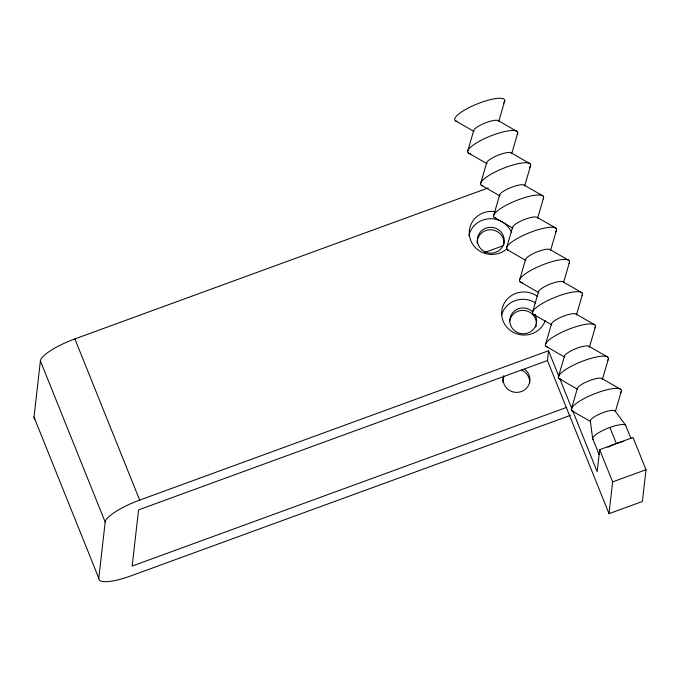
<?xml version="1.0" encoding="UTF-8"?>
<svg xmlns="http://www.w3.org/2000/svg" width="680" height="680" viewBox="0 0 680 680"><rect width="100%" height="100%" fill="white"/><g stroke="black" fill="none" stroke-linecap="round" stroke-linejoin="round"><path stroke-width="1.02" d="M570.341 415.395L131.061 575.832A35.828 8.729 -21.9 0 1 98.796 578.246L34 417.061L40.392 360.876A35.828 8.729 -21.9 0 1 74.877 338.912L488.265 187.935M98.796 578.246L105.188 522.062L40.392 360.876M572.662 410.72L597.159 471.648L599.658 449.667L633.038 437.478L646 469.71L642.387 501.475L609.008 513.663L547.451 360.536L548.564 350.761L139.672 500.098A35.828 8.729 -21.9 0 0 105.188 522.062M609.008 513.663L612.62 481.899L599.658 449.667M467.653 151.351L473.688 130.662A13.43 3.272 -21.9 0 1 486.625 122.425A13.43 3.272 -21.9 0 1 498.721 121.516L504.756 100.827M480.607 183.583L486.65 162.894M493.569 215.823L499.604 195.135M511.683 153.756L517.718 133.059M506.523 248.055L512.567 227.367M530.681 165.299L524.637 185.988A13.43 3.272 -21.9 0 0 510.901 187.527A13.43 3.272 -21.9 0 0 499.927 195.925L481.244 185.172M519.486 280.296L525.521 259.607M543.635 197.54L537.6 218.229A13.43 3.272 -21.9 0 0 523.863 219.759A13.43 3.272 -21.9 0 0 512.881 228.166L494.207 217.405M532.448 312.536L538.483 291.839M550.562 250.461L556.597 229.772M545.402 344.769L551.446 324.079M569.551 262.012L563.516 282.701A13.43 3.272 -21.9 0 0 549.78 284.231A13.43 3.272 -21.9 0 0 538.798 292.638L520.123 281.877M558.365 377.009L564.4 356.32M582.513 294.245L576.479 314.933A13.43 3.272 -21.9 0 0 562.742 316.472A13.43 3.272 -21.9 0 0 551.76 324.87L533.086 314.118M571.319 409.241L577.362 388.552M595.476 326.485L589.433 347.174A13.43 3.272 -21.9 0 0 575.696 348.712A13.43 3.272 -21.9 0 0 564.723 357.111L546.04 346.358M608.43 358.717L602.395 379.414A13.43 3.272 -21.9 0 0 588.659 380.945A13.43 3.272 -21.9 0 0 577.677 389.342L559.002 378.59M621.392 390.957L615.358 411.647A13.43 3.272 -21.9 0 0 601.613 413.185A13.43 3.272 -21.9 0 0 590.639 421.583L571.957 410.83M484.746 252.441L503.667 245.531M547.451 360.536L138.567 509.873L132.175 566.058L566.474 407.447M612.62 481.899L646 469.71M498.406 120.725L517.081 131.478M455.328 120.7L474.002 131.453M530.043 163.71L511.36 152.957A13.43 3.272 -21.9 0 0 496.323 155.966A13.43 3.272 -21.9 0 0 486.965 163.684L468.29 152.932M524.322 185.198L542.997 195.951M537.277 217.43L555.96 228.191M568.913 260.423L550.239 249.671A13.43 3.272 -21.9 0 0 535.202 252.679A13.43 3.272 -21.9 0 0 525.844 260.398L507.161 249.645M563.202 281.911L581.876 292.663M576.156 314.143L594.838 324.896M589.118 346.383L607.792 357.136M602.072 378.615L620.755 389.368M615.034 410.856L625.583 425.187M630.963 438.566L626.008 426.241A17.91 4.361 -21.9 0 0 607.69 428.289A17.91 4.361 -21.9 0 0 593.053 439.492M609.875 427.448L616.352 443.572M599.106 454.554L592.629 438.43L590.317 420.793M548.564 350.761L558.841 376.32M559.631 378.284L571.88 408.748M74.877 338.912L139.672 500.098M34.85 419.177A35.828 8.729 -21.9 0 1 34 417.061M536.18 325.372A13.43 12.92 6.5 0 1 535.798 327.021M509.643 321.198A13.43 12.92 6.5 0 1 524.085 310.42A13.43 12.92 6.5 0 1 536.333 323.688M534.965 314.738A13.43 12.92 6.5 0 1 524.059 333.752A13.43 12.92 6.5 0 1 510.68 316.047A13.43 12.92 6.5 0 1 532.89 311.993M477.096 243.143A13.43 12.92 6.5 0 1 491.249 229.798A13.43 12.92 6.5 0 1 503.787 244.783M524.935 369.469A13.43 12.92 6.5 0 1 527.994 386.282A13.43 12.92 6.5 0 1 511.105 391.255A13.43 12.92 6.5 0 1 503.633 375.743M545.207 320.637A22.389 21.53 6.5 0 1 514.692 333.013A22.389 21.53 6.5 0 1 504.73 302.43A22.389 21.53 6.5 0 1 537.268 296.267M501.449 315.537A22.389 21.53 6.5 0 1 535.636 303.05M468.843 235.858A22.389 21.53 6.5 0 1 488.852 218.781A22.389 21.53 6.5 0 1 511.649 232.636M507.093 248.625A22.389 21.53 6.5 0 1 470.279 239.207A22.389 21.53 6.5 0 1 495.04 211.667M561.298 379.449A26.868 6.545 -21.9 0 1 579.879 362.236A26.868 6.545 -21.9 0 1 607.903 360.137M547.4 347.012A26.868 6.545 -21.9 0 1 567.995 329.553A26.868 6.545 -21.9 0 1 594.949 327.896M573.317 411.485A26.868 6.545 -21.9 0 1 595 393.601A26.868 6.545 -21.9 0 1 620.321 393.168M607.928 447.27A17.91 4.361 -21.9 0 1 612.017 445.315M612.867 444.95A17.91 4.361 -21.9 0 1 623.679 441.379M502.826 382.364A13.43 12.92 6.5 0 1 503.956 376.601M521.654 370.141A13.43 12.92 6.5 0 1 529.618 383.171M535.381 314.976A26.868 6.545 -21.9 0 1 553.953 297.755A26.868 6.545 -21.9 0 1 581.986 295.664M508.521 250.3A26.868 6.545 -21.9 0 1 530.204 232.416A26.868 6.545 -21.9 0 1 555.526 231.982M522.427 282.736A26.868 6.545 -21.9 0 1 541 265.523A26.868 6.545 -21.9 0 1 569.033 263.423M496.502 218.263A26.868 6.545 -21.9 0 1 515.075 201.05A26.868 6.545 -21.9 0 1 543.108 198.951M457.631 121.55A26.868 6.545 -21.9 0 1 477.284 103.895A26.868 6.545 -21.9 0 1 503.693 103.037M482.604 185.827A26.868 6.545 -21.9 0 1 504.288 167.943A26.868 6.545 -21.9 0 1 529.61 167.51M470.585 153.791A26.868 6.545 -21.9 0 1 489.158 136.578A26.868 6.545 -21.9 0 1 517.191 134.478M482.383 250.257A13.43 12.92 6.5 0 0 504.058 242.335A13.43 12.92 6.5 0 0 485.928 228.166A13.43 12.92 6.5 0 0 482.383 250.257"/></g></svg>
